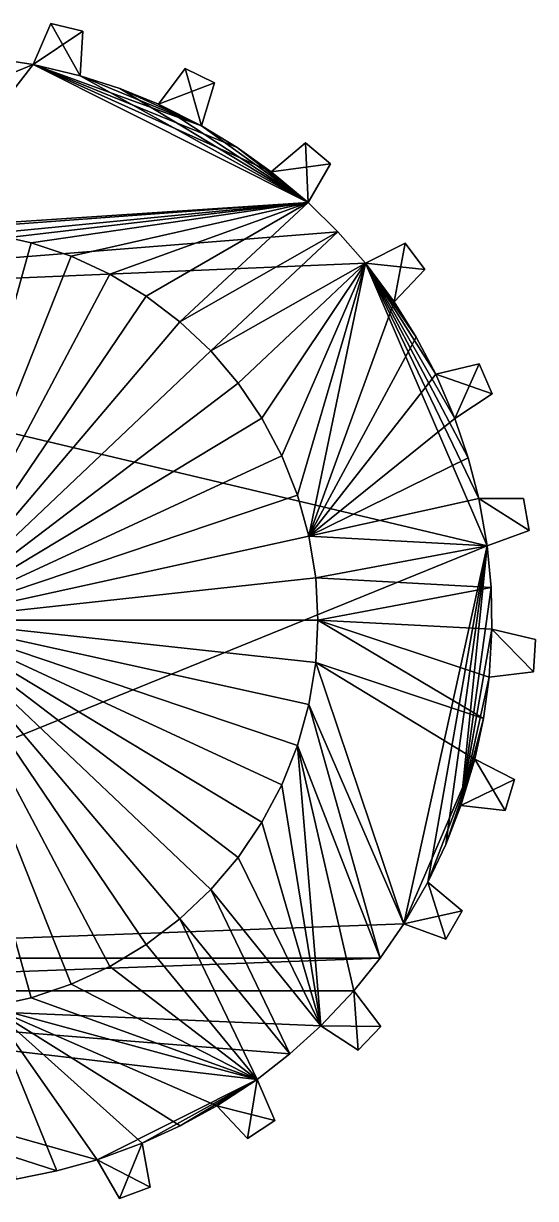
# Model space of a CAD drawing. Header units: metres. Extents: x -14 to 14, y -13.9 to 14.
# Drawn here: x 2.23 to 14, y -13.28 to 13.71 of the extents above; entities that cross this region are included whole.
import ezdxf

# ---------------------------------------------------------------- set-up
doc = ezdxf.new("R2010")
doc.units = ezdxf.units.M

msp = doc.modelspace()

# ---------------------------------------------------------------- linework, layer by layer
at = {"layer": 'STL2DXF'}
for points in [[(2.457, 12.766), (2.864, 13.709), (3.594, 13.536)], [(2.457, 12.766, 10), (2.864, 13.709, 10), (2.457, 12.766)], [(2.864, 13.709, 10), (2.864, 13.709), (2.457, 12.766)], [(2.864, 13.709, 10), (2.457, 12.766, 10), (3.534, 12.51, 10)], [(3.594, 13.536), (3.534, 12.51), (2.457, 12.766)], [(2.864, 13.709, 10), (3.594, 13.536, 10), (2.864, 13.709)], [(3.594, 13.536, 10), (3.594, 13.536), (2.864, 13.709)], [(3.594, 13.536, 10), (2.864, 13.709, 10), (3.534, 12.51, 10)], [(3.594, 13.536, 10), (3.534, 12.51, 10), (3.594, 13.536)], [(3.534, 12.51, 10), (3.534, 12.51), (3.594, 13.536)], [(-10.749, 7.312), (1.509, 12.912), (2.457, 12.766)], [(2.457, 12.766), (8.773, 9.594), (-10.749, 7.312)], [(2.457, 12.766, 10), (1.509, 12.912, 10), (-0.487, 8.987, 10)], [(8.773, 9.594, 10), (2.457, 12.766, 10), (-0.487, 8.987, 10)], [(2.457, 12.766, 10), (2.457, 12.766), (1.509, 12.912)], [(2.457, 12.766, 10), (1.509, 12.912), (1.509, 12.912, 10)], [(3.534, 12.51), (8.773, 9.594), (2.457, 12.766)], [(7.925, 10.305, 10), (7.144, 10.861, 10), (2.457, 12.766, 10)], [(7.144, 10.861, 10), (6.324, 11.358, 10), (2.457, 12.766, 10)], [(2.457, 12.766, 10), (6.324, 11.358, 10), (3.534, 12.51, 10)], [(7.925, 10.305, 10), (2.457, 12.766, 10), (8.773, 9.594, 10)], [(4.446, 12.216), (8.773, 9.594), (3.534, 12.51)], [(4.446, 12.216), (3.534, 12.51), (4.446, 12.216, 10)], [(4.446, 12.216, 10), (3.534, 12.51), (3.534, 12.51, 10)], [(6.324, 11.358, 10), (4.446, 12.216, 10), (3.534, 12.51, 10)], [(5.948, 12.679), (6.618, 12.343), (5.335, 11.855)], [(5.335, 11.855, 10), (5.948, 12.679, 10), (5.335, 11.855)], [(5.948, 12.679, 10), (5.948, 12.679), (5.335, 11.855)], [(5.948, 12.679, 10), (5.335, 11.855, 10), (6.324, 11.358, 10)], [(5.948, 12.679, 10), (6.618, 12.343, 10), (5.948, 12.679)], [(6.618, 12.343, 10), (6.618, 12.343), (5.948, 12.679)], [(6.618, 12.343, 10), (5.948, 12.679, 10), (6.324, 11.358, 10)], [(4.446, 12.216), (5.335, 11.855), (8.773, 9.594)], [(5.335, 11.855, 10), (5.335, 11.855), (4.446, 12.216)], [(5.335, 11.855, 10), (4.446, 12.216), (4.446, 12.216, 10)], [(6.324, 11.358, 10), (5.335, 11.855, 10), (4.446, 12.216, 10)], [(6.618, 12.343), (6.324, 11.358), (5.335, 11.855)], [(6.618, 12.343, 10), (6.324, 11.358, 10), (6.618, 12.343)], [(6.324, 11.358, 10), (6.324, 11.358), (6.618, 12.343)], [(5.335, 11.855), (6.324, 11.358), (8.773, 9.594)], [(6.324, 11.358), (7.144, 10.861), (8.773, 9.594)], [(7.144, 10.861), (6.324, 11.358), (7.144, 10.861, 10)], [(7.144, 10.861, 10), (6.324, 11.358), (6.324, 11.358, 10)], [(8.773, 9.594), (7.144, 10.861), (7.925, 10.305)], [(7.925, 10.305, 10), (7.925, 10.305), (7.144, 10.861)], [(7.925, 10.305, 10), (7.144, 10.861), (7.144, 10.861, 10)], [(8.712, 10.966), (9.286, 10.484), (7.925, 10.305)], [(7.925, 10.305, 10), (8.712, 10.966, 10), (7.925, 10.305)], [(8.712, 10.966, 10), (8.712, 10.966), (7.925, 10.305)], [(8.712, 10.966, 10), (7.925, 10.305, 10), (8.773, 9.594, 10)], [(8.773, 9.594, 10), (9.286, 10.484, 10), (8.712, 10.966, 10)], [(8.712, 10.966, 10), (9.286, 10.484, 10), (8.712, 10.966)], [(9.286, 10.484, 10), (9.286, 10.484), (8.712, 10.966)], [(9.286, 10.484), (8.773, 9.594), (7.925, 10.305)], [(9.286, 10.484, 10), (8.773, 9.594, 10), (9.286, 10.484)], [(8.773, 9.594, 10), (8.773, 9.594), (9.286, 10.484)], [(8.773, 9.594), (9.456, 8.921), (-10.749, 7.312)], [(8.773, 9.594, 10), (-0.487, 8.987, 10), (0.487, 8.987, 10)], [(1.456, 8.881, 10), (8.773, 9.594, 10), (0.487, 8.987, 10)], [(1.456, 8.881, 10), (2.408, 8.672, 10), (8.773, 9.594, 10)], [(2.408, 8.672, 10), (3.331, 8.361, 10), (8.773, 9.594, 10)], [(8.773, 9.594, 10), (3.331, 8.361, 10), (4.216, 7.952, 10)], [(4.216, 7.952, 10), (5.051, 7.449, 10), (8.773, 9.594, 10)], [(5.051, 7.449, 10), (5.826, 6.859, 10), (8.773, 9.594, 10)], [(8.773, 9.594, 10), (5.826, 6.859, 10), (9.456, 8.921, 10)], [(9.456, 8.921), (8.773, 9.594), (9.456, 8.921, 10)], [(9.456, 8.921, 10), (8.773, 9.594), (8.773, 9.594, 10)], [(-10.749, 7.312), (9.456, 8.921), (10.088, 8.2)], [(5.826, 6.859, 10), (6.534, 6.189, 10), (9.456, 8.921, 10)], [(9.456, 8.921, 10), (6.534, 6.189, 10), (10.088, 8.2, 10)], [(10.088, 8.2, 10), (10.088, 8.2), (9.456, 8.921)], [(10.088, 8.2, 10), (9.456, 8.921), (9.456, 8.921, 10)], [(0, 0, 4), (2.408, 8.672, 4), (1.456, 8.881, 4)], [(3.331, 8.361, 4), (2.408, 8.672, 4), (0, 0, 4)], [(1.456, 8.881, 10), (1.456, 8.881, 4), (2.408, 8.672, 10)], [(1.456, 8.881, 4), (2.408, 8.672, 4), (2.408, 8.672, 10)], [(2.408, 8.672, 10), (2.408, 8.672, 4), (3.331, 8.361, 10)], [(2.408, 8.672, 4), (3.331, 8.361, 4), (3.331, 8.361, 10)], [(11.006, 8.661), (11.454, 8.059), (10.088, 8.2)], [(10.088, 8.2, 10), (11.006, 8.661, 10), (10.088, 8.2)], [(11.006, 8.661, 10), (11.006, 8.661), (10.088, 8.2)], [(10.749, 7.312, 10), (11.006, 8.661, 10), (10.088, 8.2, 10)], [(10.749, 7.312, 10), (11.454, 8.059, 10), (11.006, 8.661, 10)], [(11.006, 8.661, 10), (11.454, 8.059, 10), (11.006, 8.661)], [(11.454, 8.059, 10), (11.454, 8.059), (11.006, 8.661)], [(10.088, 8.2), (12.887, 1.71), (-10.749, 7.312)], [(4.216, 7.952, 4), (3.331, 8.361, 4), (0, 0, 4)], [(3.331, 8.361, 10), (3.331, 8.361, 4), (4.216, 7.952, 10)], [(3.331, 8.361, 4), (4.216, 7.952, 4), (4.216, 7.952, 10)], [(6.534, 6.189, 10), (7.165, 5.447, 10), (10.088, 8.2, 10)], [(10.088, 8.2, 10), (7.165, 5.447, 10), (7.712, 4.64, 10)], [(7.712, 4.64, 10), (8.168, 3.779, 10), (10.088, 8.2, 10)], [(8.168, 3.779, 10), (8.529, 2.874, 10), (10.088, 8.2, 10)], [(10.088, 8.2, 10), (8.529, 2.874, 10), (8.79, 1.935, 10)], [(8.79, 1.935, 10), (10.749, 7.312, 10), (10.088, 8.2, 10)], [(10.088, 8.2), (12.145, 4.636), (12.454, 3.728)], [(11.454, 8.059), (10.749, 7.312), (10.088, 8.2)], [(12.454, 3.728), (12.695, 2.8), (10.088, 8.2)], [(12.695, 2.8), (12.887, 1.71), (10.088, 8.2)], [(10.749, 7.312), (11.258, 6.5), (10.088, 8.2)], [(11.258, 6.5), (11.707, 5.653), (10.088, 8.2)], [(10.088, 8.2), (11.707, 5.653), (12.145, 4.636)], [(0, 0, 4), (5.051, 7.449, 4), (4.216, 7.952, 4)], [(4.216, 7.952, 10), (4.216, 7.952, 4), (5.051, 7.449, 10)], [(4.216, 7.952, 4), (5.051, 7.449, 4), (5.051, 7.449, 10)], [(11.454, 8.059, 10), (10.749, 7.312, 10), (11.454, 8.059)], [(10.749, 7.312, 10), (10.749, 7.312), (11.454, 8.059)], [(12.887, 1.71), (-10.428, -7.763), (-10.749, 7.312)], [(5.826, 6.859, 4), (5.051, 7.449, 4), (0, 0, 4)], [(5.051, 7.449, 10), (5.051, 7.449, 4), (5.826, 6.859, 10)], [(5.051, 7.449, 4), (5.826, 6.859, 4), (5.826, 6.859, 10)], [(11.258, 6.5, 10), (10.749, 7.312, 10), (8.79, 1.935, 10)], [(11.258, 6.5), (10.749, 7.312), (11.258, 6.5, 10)], [(11.258, 6.5, 10), (10.749, 7.312), (10.749, 7.312, 10)], [(6.534, 6.189, 4), (5.826, 6.859, 4), (0, 0, 4)], [(5.826, 6.859, 10), (5.826, 6.859, 4), (6.534, 6.189, 10)], [(5.826, 6.859, 4), (6.534, 6.189, 4), (6.534, 6.189, 10)], [(11.707, 5.653, 10), (11.258, 6.5, 10), (8.79, 1.935, 10)], [(11.707, 5.653, 10), (11.707, 5.653), (11.258, 6.5)], [(11.707, 5.653, 10), (11.258, 6.5), (11.258, 6.5, 10)], [(0, 0, 4), (7.165, 5.447, 4), (6.534, 6.189, 4)], [(6.534, 6.189, 10), (6.534, 6.189, 4), (7.165, 5.447, 10)], [(6.534, 6.189, 4), (7.165, 5.447, 4), (7.165, 5.447, 10)], [(11.707, 5.653), (12.706, 5.889), (13.004, 5.201)], [(12.145, 4.636, 10), (12.706, 5.889, 10), (11.707, 5.653, 10)], [(11.707, 5.653, 10), (12.706, 5.889, 10), (11.707, 5.653)], [(12.706, 5.889, 10), (12.706, 5.889), (11.707, 5.653)], [(12.145, 4.636, 10), (13.004, 5.201, 10), (12.706, 5.889, 10)], [(12.706, 5.889, 10), (13.004, 5.201, 10), (12.706, 5.889)], [(13.004, 5.201, 10), (13.004, 5.201), (12.706, 5.889)], [(7.712, 4.64, 4), (7.165, 5.447, 4), (0, 0, 4)], [(7.165, 5.447, 10), (7.165, 5.447, 4), (7.712, 4.64, 10)], [(7.165, 5.447, 4), (7.712, 4.64, 4), (7.712, 4.64, 10)], [(8.79, 1.935, 10), (12.145, 4.636, 10), (11.707, 5.653, 10)], [(11.707, 5.653), (13.004, 5.201), (12.145, 4.636)], [(13.004, 5.201, 10), (12.145, 4.636, 10), (13.004, 5.201)], [(12.145, 4.636, 10), (12.145, 4.636), (13.004, 5.201)], [(8.168, 3.779, 4), (7.712, 4.64, 4), (0, 0, 4)], [(7.712, 4.64, 10), (7.712, 4.64, 4), (8.168, 3.779, 10)], [(7.712, 4.64, 4), (8.168, 3.779, 4), (8.168, 3.779, 10)], [(12.454, 3.728, 10), (12.145, 4.636, 10), (8.79, 1.935, 10)], [(12.454, 3.728), (12.145, 4.636), (12.454, 3.728, 10)], [(12.454, 3.728, 10), (12.145, 4.636), (12.145, 4.636, 10)], [(0, 0, 4), (8.529, 2.874, 4), (8.168, 3.779, 4)], [(8.168, 3.779, 10), (8.168, 3.779, 4), (8.529, 2.874, 10)], [(8.168, 3.779, 4), (8.529, 2.874, 4), (8.529, 2.874, 10)], [(12.695, 2.8, 10), (12.454, 3.728, 10), (8.79, 1.935, 10)], [(12.695, 2.8, 10), (12.695, 2.8), (12.454, 3.728)], [(12.695, 2.8, 10), (12.454, 3.728), (12.454, 3.728, 10)], [(8.79, 1.935, 4), (8.529, 2.874, 4), (0, 0, 4)], [(8.529, 2.874, 10), (8.529, 2.874, 4), (8.79, 1.935, 10)], [(8.529, 2.874, 4), (8.79, 1.935, 4), (8.79, 1.935, 10)], [(8.79, 1.935, 10), (12.887, 1.71, 10), (12.695, 2.8, 10)], [(13.722, 2.8), (13.852, 2.062), (12.695, 2.8)], [(13.852, 2.062), (12.887, 1.71), (12.695, 2.8)], [(12.887, 1.71, 10), (13.852, 2.062, 10), (12.695, 2.8, 10)], [(12.695, 2.8, 10), (13.852, 2.062, 10), (13.722, 2.8, 10)], [(12.695, 2.8, 10), (13.722, 2.8, 10), (12.695, 2.8)], [(13.722, 2.8, 10), (13.722, 2.8), (12.695, 2.8)], [(13.722, 2.8, 10), (13.852, 2.062, 10), (13.722, 2.8)], [(13.852, 2.062, 10), (13.852, 2.062), (13.722, 2.8)], [(8.947, 0.973, 4), (8.79, 1.935, 4), (0, 0, 4)], [(12.887, 1.71, 10), (8.79, 1.935, 10), (8.947, 0.973, 10)], [(8.79, 1.935, 10), (8.79, 1.935, 4), (8.947, 0.973, 10)], [(8.79, 1.935, 4), (8.947, 0.973, 4), (8.947, 0.973, 10)], [(13.852, 2.062, 10), (12.887, 1.71, 10), (13.852, 2.062)], [(12.887, 1.71, 10), (12.887, 1.71), (13.852, 2.062)], [(-10.428, -7.763), (12.887, 1.71), (10.971, -6.973)], [(12.887, 1.71, 10), (8.947, 0.973, 10), (12.978, 0.756, 10)], [(10.971, -6.973), (12.887, 1.71), (11.525, -6.015)], [(12.887, 1.71), (11.937, -5.149), (11.525, -6.015)], [(11.937, -5.149), (12.887, 1.71), (12.284, -4.255)], [(12.887, 1.71), (12.978, 0.756), (12.284, -4.255)], [(12.978, 0.756), (12.887, 1.71), (12.978, 0.756, 10)], [(12.978, 0.756, 10), (12.887, 1.71), (12.887, 1.71, 10)], [(9, 0, 4), (8.947, 0.973, 4), (0, 0, 4)], [(8.947, 0.973, 10), (9, 0, 10), (12.978, 0.756, 10)], [(8.947, 0.973, 10), (8.947, 0.973, 4), (9, 0, 10)], [(8.947, 0.973, 4), (9, 0, 4), (9, 0, 10)], [(12.978, 0.756, 10), (9, 0, 10), (12.998, -0.203, 10)], [(12.284, -4.255), (12.978, 0.756), (12.998, -0.203)], [(12.998, -0.203, 10), (12.998, -0.203), (12.978, 0.756)], [(12.998, -0.203, 10), (12.978, 0.756), (12.978, 0.756, 10)], [(8.529, -2.874, 4), (8.79, -1.935, 4), (0, 0, 4)], [(8.79, -1.935, 4), (8.947, -0.973, 4), (0, 0, 4)], [(0, 0, 4), (8.947, -0.973, 4), (9, 0, 4)], [(7.165, -5.447, 4), (7.712, -4.64, 4), (0, 0, 4)], [(7.712, -4.64, 4), (8.168, -3.779, 4), (0, 0, 4)], [(0, 0, 4), (8.168, -3.779, 4), (8.529, -2.874, 4)], [(5.051, -7.449, 4), (5.826, -6.859, 4), (0, 0, 4)], [(5.826, -6.859, 4), (6.534, -6.189, 4), (0, 0, 4)], [(0, 0, 4), (6.534, -6.189, 4), (7.165, -5.447, 4)], [(2.408, -8.672, 4), (3.331, -8.361, 4), (0, 0, 4)], [(3.331, -8.361, 4), (4.216, -7.952, 4), (0, 0, 4)], [(0, 0, 4), (4.216, -7.952, 4), (5.051, -7.449, 4)], [(0, 0, 4), (1.456, -8.881, 4), (2.408, -8.672, 4)], [(8.947, -0.973, 10), (12.803, -2.257, 10), (9, 0, 10)], [(9, 0, 10), (9, 0, 4), (8.947, -0.973, 10)], [(9, 0, 4), (8.947, -0.973, 4), (8.947, -0.973, 10)], [(12.803, -2.257, 10), (12.934, -1.308, 10), (9, 0, 10)], [(9, 0, 10), (12.934, -1.308, 10), (12.998, -0.203, 10)], [(12.998, -0.203), (12.934, -1.308), (12.284, -4.255)], [(13.955, -1.188), (12.934, -1.308), (12.998, -0.203)], [(12.934, -1.308, 10), (13.955, -1.188, 10), (12.998, -0.203, 10)], [(13.998, -0.44), (13.955, -1.188), (12.998, -0.203)], [(12.998, -0.203, 10), (13.955, -1.188, 10), (13.998, -0.44, 10)], [(12.998, -0.203, 10), (13.998, -0.44, 10), (12.998, -0.203)], [(13.998, -0.44, 10), (13.998, -0.44), (12.998, -0.203)], [(13.998, -0.44, 10), (13.955, -1.188, 10), (13.998, -0.44)], [(13.955, -1.188, 10), (13.955, -1.188), (13.998, -0.44)], [(10.971, -6.973, 10), (8.947, -0.973, 10), (8.79, -1.935, 10)], [(8.947, -0.973, 10), (8.947, -0.973, 4), (8.79, -1.935, 10)], [(8.947, -0.973, 4), (8.79, -1.935, 4), (8.79, -1.935, 10)], [(10.971, -6.973, 10), (12.601, -3.195, 10), (8.947, -0.973, 10)], [(12.601, -3.195, 10), (12.803, -2.257, 10), (8.947, -0.973, 10)], [(12.934, -1.308), (12.803, -2.257), (12.284, -4.255)], [(12.803, -2.257), (12.934, -1.308), (12.803, -2.257, 10)], [(12.803, -2.257, 10), (12.934, -1.308), (12.934, -1.308, 10)], [(13.955, -1.188, 10), (12.934, -1.308, 10), (13.955, -1.188)], [(12.934, -1.308, 10), (12.934, -1.308), (13.955, -1.188)], [(8.79, -1.935, 10), (8.529, -2.874, 10), (10.428, -7.763, 10)], [(8.79, -1.935, 10), (8.79, -1.935, 4), (8.529, -2.874, 10)], [(8.79, -1.935, 4), (8.529, -2.874, 4), (8.529, -2.874, 10)], [(10.971, -6.973, 10), (8.79, -1.935, 10), (10.428, -7.763, 10)], [(12.284, -4.255), (12.803, -2.257), (12.601, -3.195)], [(12.601, -3.195, 10), (12.601, -3.195), (12.803, -2.257)], [(12.601, -3.195, 10), (12.803, -2.257), (12.803, -2.257, 10)], [(8.529, -2.874, 10), (8.168, -3.779, 10), (9.068, -9.316, 10)], [(8.529, -2.874, 10), (8.529, -2.874, 4), (8.168, -3.779, 10)], [(8.529, -2.874, 4), (8.168, -3.779, 4), (8.168, -3.779, 10)], [(10.428, -7.763, 10), (8.529, -2.874, 10), (9.827, -8.511, 10)], [(9.827, -8.511, 10), (8.529, -2.874, 10), (9.068, -9.316, 10)], [(11.525, -6.015, 10), (12.601, -3.195, 10), (10.971, -6.973, 10)], [(12.601, -3.195, 10), (11.525, -6.015, 10), (11.937, -5.149, 10)], [(12.284, -4.255, 10), (12.601, -3.195, 10), (11.937, -5.149, 10)], [(13.304, -4.374), (12.284, -4.255), (12.601, -3.195)], [(13.519, -3.656, 10), (12.601, -3.195, 10), (12.284, -4.255, 10)], [(13.519, -3.656), (13.304, -4.374), (12.601, -3.195)], [(12.601, -3.195, 10), (13.519, -3.656, 10), (12.601, -3.195)], [(13.519, -3.656, 10), (13.519, -3.656), (12.601, -3.195)], [(9.068, -9.316, 10), (8.168, -3.779, 10), (7.712, -4.64, 10)], [(8.168, -3.779, 10), (8.168, -3.779, 4), (7.712, -4.64, 10)], [(8.168, -3.779, 4), (7.712, -4.64, 4), (7.712, -4.64, 10)], [(13.304, -4.374, 10), (13.519, -3.656, 10), (12.284, -4.255, 10)], [(13.519, -3.656, 10), (13.304, -4.374, 10), (13.519, -3.656)], [(13.304, -4.374, 10), (13.304, -4.374), (13.519, -3.656)], [(11.937, -5.149), (12.284, -4.255), (11.937, -5.149, 10)], [(11.937, -5.149, 10), (12.284, -4.255), (12.284, -4.255, 10)], [(13.304, -4.374, 10), (12.284, -4.255, 10), (13.304, -4.374)], [(12.284, -4.255, 10), (12.284, -4.255), (13.304, -4.374)], [(7.712, -4.64, 10), (7.165, -5.447, 10), (9.068, -9.316, 10)], [(7.712, -4.64, 10), (7.712, -4.64, 4), (7.165, -5.447, 10)], [(7.712, -4.64, 4), (7.165, -5.447, 4), (7.165, -5.447, 10)], [(11.525, -6.015, 10), (11.525, -6.015), (11.937, -5.149)], [(11.525, -6.015, 10), (11.937, -5.149), (11.937, -5.149, 10)], [(7.165, -5.447, 10), (6.534, -6.189, 10), (9.068, -9.316, 10)], [(7.165, -5.447, 10), (7.165, -5.447, 4), (6.534, -6.189, 10)], [(7.165, -5.447, 4), (6.534, -6.189, 4), (6.534, -6.189, 10)], [(6.534, -6.189, 10), (5.826, -6.859, 10), (8.356, -9.959, 10)], [(6.534, -6.189, 10), (6.534, -6.189, 4), (5.826, -6.859, 10)], [(6.534, -6.189, 4), (5.826, -6.859, 4), (5.826, -6.859, 10)], [(9.068, -9.316, 10), (6.534, -6.189, 10), (8.356, -9.959, 10)], [(11.937, -7.325), (10.971, -6.973), (11.525, -6.015)], [(12.312, -6.675, 10), (11.525, -6.015, 10), (10.971, -6.973, 10)], [(12.312, -6.675), (11.937, -7.325), (11.525, -6.015)], [(11.525, -6.015, 10), (12.312, -6.675, 10), (11.525, -6.015)], [(12.312, -6.675, 10), (12.312, -6.675), (11.525, -6.015)], [(10.971, -6.973, 10), (11.937, -7.325, 10), (12.312, -6.675, 10)], [(12.312, -6.675, 10), (11.937, -7.325, 10), (12.312, -6.675)], [(11.937, -7.325, 10), (11.937, -7.325), (12.312, -6.675)], [(10.428, -7.763), (-10.428, -7.763), (10.971, -6.973)], [(5.826, -6.859, 10), (5.051, -7.449, 10), (7.6, -10.547, 10)], [(5.826, -6.859, 10), (5.826, -6.859, 4), (5.051, -7.449, 10)], [(5.826, -6.859, 4), (5.051, -7.449, 4), (5.051, -7.449, 10)], [(8.356, -9.959, 10), (5.826, -6.859, 10), (7.6, -10.547, 10)], [(10.428, -7.763), (10.971, -6.973), (10.428, -7.763, 10)], [(10.428, -7.763, 10), (10.971, -6.973), (10.971, -6.973, 10)], [(11.937, -7.325, 10), (10.971, -6.973, 10), (11.937, -7.325)], [(10.971, -6.973, 10), (10.971, -6.973), (11.937, -7.325)], [(7.6, -10.547, 10), (5.051, -7.449, 10), (4.216, -7.952, 10)], [(5.051, -7.449, 10), (5.051, -7.449, 4), (4.216, -7.952, 10)], [(5.051, -7.449, 4), (4.216, -7.952, 4), (4.216, -7.952, 10)], [(-9.827, -8.511), (-10.428, -7.763), (10.428, -7.763)], [(9.827, -8.511), (-9.827, -8.511), (10.428, -7.763)], [(9.827, -8.511, 10), (9.827, -8.511), (10.428, -7.763)], [(9.827, -8.511, 10), (10.428, -7.763), (10.428, -7.763, 10)], [(4.216, -7.952, 10), (3.331, -8.361, 10), (7.6, -10.547, 10)], [(4.216, -7.952, 10), (4.216, -7.952, 4), (3.331, -8.361, 10)], [(4.216, -7.952, 4), (3.331, -8.361, 4), (3.331, -8.361, 10)], [(3.331, -8.361, 10), (2.408, -8.672, 10), (7.6, -10.547, 10)], [(3.331, -8.361, 10), (3.331, -8.361, 4), (2.408, -8.672, 10)], [(3.331, -8.361, 4), (2.408, -8.672, 4), (2.408, -8.672, 10)], [(8.356, -9.959), (7.6, -10.547), (-9.827, -8.511)], [(8.356, -9.959), (-9.827, -8.511), (9.068, -9.316)], [(9.068, -9.316), (-9.827, -8.511), (9.827, -8.511)], [(7.6, -10.547), (3.922, -12.394), (-9.827, -8.511)], [(3.922, -12.394), (2.998, -12.65), (-9.827, -8.511)], [(-9.827, -8.511), (2.998, -12.65), (2.058, -12.836)], [(9.926, -9.88), (9.068, -9.316), (9.827, -8.511)], [(10.441, -9.335, 10), (9.827, -8.511, 10), (9.068, -9.316, 10)], [(9.827, -8.511), (10.441, -9.335), (9.926, -9.88)], [(9.827, -8.511, 10), (10.441, -9.335, 10), (9.827, -8.511)], [(10.441, -9.335, 10), (10.441, -9.335), (9.827, -8.511)], [(7.6, -10.547, 10), (2.408, -8.672, 10), (1.456, -8.881, 10)], [(2.408, -8.672, 10), (2.408, -8.672, 4), (1.456, -8.881, 10)], [(2.408, -8.672, 4), (1.456, -8.881, 4), (1.456, -8.881, 10)], [(2.058, -12.836, 10), (2.998, -12.65, 10), (1.456, -8.881, 10)], [(1.456, -8.881, 10), (2.998, -12.65, 10), (3.922, -12.394, 10)], [(6.675, -11.156, 10), (7.6, -10.547, 10), (1.456, -8.881, 10)], [(3.922, -12.394, 10), (4.962, -12.016, 10), (1.456, -8.881, 10)], [(4.962, -12.016, 10), (5.834, -11.617, 10), (1.456, -8.881, 10)], [(1.456, -8.881, 10), (5.834, -11.617, 10), (6.675, -11.156, 10)], [(8.356, -9.959), (9.068, -9.316), (8.356, -9.959, 10)], [(8.356, -9.959, 10), (9.068, -9.316), (9.068, -9.316, 10)], [(9.926, -9.88, 10), (10.441, -9.335, 10), (9.068, -9.316, 10)], [(9.926, -9.88, 10), (9.068, -9.316, 10), (9.926, -9.88)], [(9.068, -9.316, 10), (9.068, -9.316), (9.926, -9.88)], [(10.441, -9.335, 10), (9.926, -9.88, 10), (10.441, -9.335)], [(9.926, -9.88, 10), (9.926, -9.88), (10.441, -9.335)], [(7.6, -10.547, 10), (7.6, -10.547), (8.356, -9.959)], [(7.6, -10.547, 10), (8.356, -9.959), (8.356, -9.959, 10)], [(4.962, -12.016), (3.922, -12.394), (7.6, -10.547)], [(5.834, -11.617), (4.962, -12.016), (7.6, -10.547)], [(7.6, -10.547), (6.675, -11.156), (5.834, -11.617)], [(7.38, -11.903), (6.675, -11.156), (7.6, -10.547)], [(8.006, -11.491, 10), (7.6, -10.547, 10), (6.675, -11.156, 10)], [(8.006, -11.491), (7.38, -11.903), (7.6, -10.547)], [(7.6, -10.547, 10), (8.006, -11.491, 10), (7.6, -10.547)], [(8.006, -11.491, 10), (8.006, -11.491), (7.6, -10.547)], [(5.834, -11.617), (6.675, -11.156), (5.834, -11.617, 10)], [(5.834, -11.617, 10), (6.675, -11.156), (6.675, -11.156, 10)], [(7.38, -11.903, 10), (8.006, -11.491, 10), (6.675, -11.156, 10)], [(7.38, -11.903, 10), (6.675, -11.156, 10), (7.38, -11.903)], [(6.675, -11.156, 10), (6.675, -11.156), (7.38, -11.903)], [(8.006, -11.491, 10), (7.38, -11.903, 10), (8.006, -11.491)], [(7.38, -11.903, 10), (7.38, -11.903), (8.006, -11.491)], [(4.962, -12.016, 10), (4.962, -12.016), (5.834, -11.617)], [(4.962, -12.016, 10), (5.834, -11.617), (5.834, -11.617, 10)], [(4.436, -13.284), (3.922, -12.394), (4.962, -12.016)], [(5.141, -13.027, 10), (4.962, -12.016, 10), (3.922, -12.394, 10)], [(5.141, -13.027), (4.436, -13.284), (4.962, -12.016)], [(4.962, -12.016, 10), (5.141, -13.027, 10), (4.962, -12.016)], [(5.141, -13.027, 10), (5.141, -13.027), (4.962, -12.016)], [(2.998, -12.65), (3.922, -12.394), (2.998, -12.65, 10)], [(2.998, -12.65, 10), (3.922, -12.394), (3.922, -12.394, 10)], [(4.436, -13.284, 10), (5.141, -13.027, 10), (3.922, -12.394, 10)], [(4.436, -13.284, 10), (3.922, -12.394, 10), (4.436, -13.284)], [(3.922, -12.394, 10), (3.922, -12.394), (4.436, -13.284)], [(2.058, -12.836, 10), (2.058, -12.836), (2.998, -12.65)], [(2.058, -12.836, 10), (2.998, -12.65), (2.998, -12.65, 10)], [(5.141, -13.027, 10), (4.436, -13.284, 10), (5.141, -13.027)], [(4.436, -13.284, 10), (4.436, -13.284), (5.141, -13.027)]]:
    msp.add_3dface(points, dxfattribs=at)

doc.saveas('drawing.dxf')
